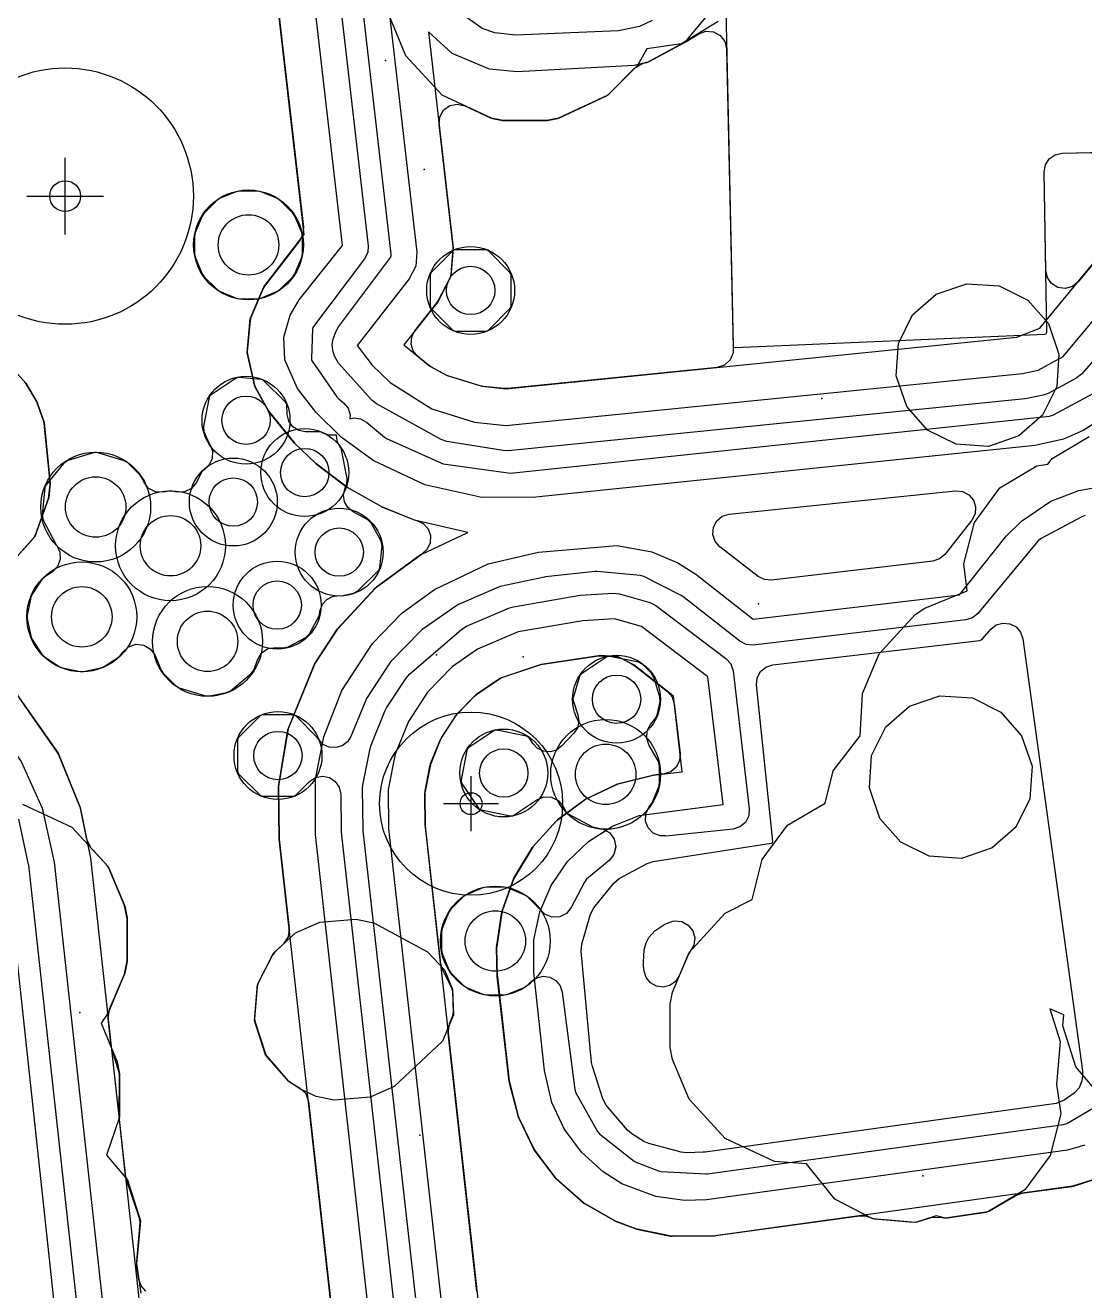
# Model space of a CAD drawing. Header units: metres. Extents: x 17722 to 17999, y 13535 to 15917.
# Drawn here: x 17841.98 to 17870.91, y 14155.43 to 14189.98 of the extents above; entities that cross this region are included whole.
import ezdxf

# ---------------------------------------------------------------- set-up
doc = ezdxf.new("R2010")
doc.units = ezdxf.units.M
for name, color, linetype in [('AI_GREENING_ALLOWED_ZONE', 4, 'Continuous'), ('AI_GREENING_EXCLUSIONS', 1, 'Continuous'), ('AI_GREENING_LAWN', 82, 'Continuous'), ('AI_GREENING_REJECTED', 6, 'Continuous'), ('AI_GREENING_SHRUBS', 92, 'Continuous'), ('AI_GREENING_TREES', 3, 'Continuous')]:
    doc.layers.add(name, color=color, linetype=linetype)

# ---------------------------------------------------------------- blocks, each defined once
blk = doc.blocks.new('AI_TREE')
for p, q in [((0, -0.3), (0, 0.3)), ((-0.3, 0), (0.3, 0))]:
    blk.add_line(p, q)
for radius in [1, 0.12]:
    blk.add_circle((0, 0), radius)
blk = doc.blocks.new('AI_SHRUB')
for radius in [1, 0.55]:
    blk.add_circle((0, 0), radius)

msp = doc.modelspace()

# ---------------------------------------------------------------- linework, layer by layer
at = {"layer": 'AI_GREENING_ALLOWED_ZONE'}
for points in [[(17847.578, 14201.8), (17849.577, 14184.471), (17849.562, 14184.28), (17849.477, 14184.109), (17848.518, 14182.863), (17848.486, 14182.81), (17848.14, 14182.003), (17848.121, 14181.927), (17848.046, 14181.077), (17848.051, 14181), (17848.246, 14180.155), (17848.27, 14180.09), (17848.617, 14179.461), (17848.642, 14179.424), (17849.317, 14178.596), (17849.337, 14178.574), (17849.905, 14178.027), (17849.928, 14178.008), (17850.767, 14177.373), (17850.795, 14177.355), (17851.706, 14176.842), (17851.734, 14176.828), (17852.597, 14176.479), (17852.634, 14176.467), (17852.67, 14176.458), (17852.849, 14176.377), (17852.983, 14176.232), (17853.051, 14176.048), (17853.042, 14175.851), (17852.958, 14175.673), (17852.812, 14175.541), (17852.775, 14175.52), (17851.569, 14174.637), (17851.533, 14174.605), (17850.524, 14173.514), (17850.498, 14173.481), (17849.893, 14172.555), (17849.87, 14172.513), (17849.162, 14170.771), (17849.148, 14170.718), (17848.897, 14169.211), (17848.893, 14169.165), (17848.917, 14167.783), (17848.919, 14167.76), (17849.19, 14165.319), (17849.161, 14165.089), (17849.031, 14164.896), (17848.793, 14164.677), (17848.74, 14164.608), (17848.342, 14163.832), (17848.316, 14163.739), (17848.245, 14162.855), (17848.257, 14162.758), (17848.531, 14161.921), (17848.578, 14161.837), (17849.139, 14161.182), (17849.201, 14161.13), (17849.473, 14160.97), (17849.639, 14160.811), (17849.716, 14160.594), (17852.776, 14133.091)], [(17871.249, 14183.602), (17870.732, 14182.977), (17870.575, 14182.85), (17870.381, 14182.796), (17870.181, 14182.824), (17870.008, 14182.927), (17869.891, 14183.091), (17869.847, 14183.287), (17869.805, 14185.979), (17869.805, 14185.979), (17869.84, 14186.17), (17869.945, 14186.334), (17870.104, 14186.445), (17870.293, 14186.487), (17876.426, 14186.628)], [(17841.533, 14175.221), (17842.212, 14175.99), (17842.259, 14176.07), (17842.615, 14177.059), (17842.629, 14177.121), (17842.659, 14177.45), (17842.658, 14177.497), (17842.499, 14179.107), (17842.486, 14179.165), (17842.308, 14179.677), (17842.287, 14179.722), (17842.009, 14180.19), (17841.98, 14180.23)], [(17854.317, 14155.41), (17853.533, 14162.464), (17853.568, 14162.712), (17853.652, 14162.912), (17853.671, 14163.014), (17853.654, 14163.597), (17853.628, 14163.701), (17853.369, 14164.216), (17853.319, 14164.385), (17852.907, 14168.09), (17852.904, 14168.14), (17852.895, 14168.977), (17852.904, 14169.077), (17853.033, 14169.746), (17853.061, 14169.84), (17853.315, 14170.463), (17853.359, 14170.548), (17853.726, 14171.109), (17853.786, 14171.183), (17854.25, 14171.662), (17854.328, 14171.727), (17854.904, 14172.118), (17855.026, 14172.179), (17856.031, 14172.516), (17856.116, 14172.536), (17857.642, 14172.764), (17857.747, 14172.768), (17858.064, 14172.748), (17858.269, 14172.69), (17858.557, 14172.535), (17858.63, 14172.488), (17859.516, 14171.793), (17859.643, 14171.644), (17859.704, 14171.458), (17859.864, 14170.094), (17859.849, 14169.899), (17859.76, 14169.725), (17859.612, 14169.599), (17859.426, 14169.539), (17859.141, 14169.506), (17859.11, 14169.5), (17858.193, 14169.273), (17858.147, 14169.257), (17857.306, 14168.862), (17857.264, 14168.836), (17856.515, 14168.284), (17856.479, 14168.251), (17855.848, 14167.557), (17855.819, 14167.517), (17855.337, 14166.714), (17855.316, 14166.67), (17855.004, 14165.795), (17854.992, 14165.748), (17854.856, 14164.824), (17854.853, 14164.781), (17854.871, 14164.023), (17854.873, 14164.001), (17855.197, 14161.154), (17855.203, 14161.12), (17855.44, 14160.193), (17855.457, 14160.146), (17855.867, 14159.299), (17855.893, 14159.257), (17856.463, 14158.505), (17856.497, 14158.469), (17857.21, 14157.841), (17857.251, 14157.812), (17858.078, 14157.336), (17858.114, 14157.319), (17858.633, 14157.123), (17858.672, 14157.112), (17859.597, 14156.922), (17859.65, 14156.917), (17860.806, 14156.931), (17860.837, 14156.933), (17864.765, 14157.476), (17864.919, 14157.474), (17865.064, 14157.425), (17865.079, 14157.417), (17865.172, 14157.39), (17866.24, 14157.298), (17866.336, 14157.309), (17866.721, 14157.431), (17866.994, 14157.439), (17867.063, 14157.422), (17867.16, 14157.417), (17868.22, 14157.573), (17868.311, 14157.606), (17869.008, 14158.023), (17869.197, 14158.089), (17870.56, 14158.278), (17870.601, 14158.287), (17871.476, 14158.562)], [(17845.27, 14155.418), (17845.146, 14155.56), (17845.084, 14155.738), (17845.03, 14156.104), (17845.027, 14156.222), (17845.121, 14157.284), (17845.108, 14157.386), (17844.743, 14158.455), (17844.719, 14158.562), (17844.551, 14160.098), (17844.548, 14160.158), (17844.56, 14161.312), (17844.548, 14161.39), (17844.351, 14162.006), (17844.331, 14162.104), (17844.247, 14162.866), (17844.284, 14163.115), (17844.688, 14164.073), (17844.703, 14164.12), (17844.758, 14164.394), (17844.763, 14164.443), (17844.763, 14165.581), (17844.758, 14165.63), (17844.703, 14165.904), (17844.688, 14165.951), (17844.261, 14166.971), (17844.215, 14167.043), (17843.785, 14167.511), (17843.663, 14167.749), (17843.487, 14168.602), (17843.474, 14168.646), (17842.892, 14170.079), (17842.865, 14170.128), (17841.751, 14171.718)]]:
    msp.add_lwpolyline(points, dxfattribs=at)
for points in [[(17853.28, 14187.275), (17853.301, 14187.485), (17853.406, 14187.667), (17853.577, 14187.79), (17853.784, 14187.832), (17853.989, 14187.785), (17854.685, 14187.459), (17854.741, 14187.441), (17855.01, 14187.386), (17855.059, 14187.381), (17856.197, 14187.381), (17856.246, 14187.386), (17856.515, 14187.441), (17856.571, 14187.459), (17857.851, 14188.058), (17857.922, 14188.109), (17858.614, 14188.809), (17858.852, 14188.944), (17858.955, 14188.969), (17859.014, 14188.992), (17859.985, 14189.516), (17859.997, 14189.523), (17860.371, 14189.753), (17860.567, 14189.823), (17860.775, 14189.807), (17860.958, 14189.707), (17861.085, 14189.542), (17861.133, 14189.339), (17861.314, 14181.183), (17861.31, 14181.183), (17861.312, 14181.038), (17861.227, 14180.846), (17861.072, 14180.705), (17860.872, 14180.641), (17855.156, 14180.064), (17855.055, 14180.064), (17854.498, 14180.121), (17854.401, 14180.141), (17853.55, 14180.403), (17853.46, 14180.441), (17853.072, 14180.651), (17852.992, 14180.704), (17852.697, 14180.946), (17852.575, 14181.095), (17852.517, 14181.279), (17852.534, 14181.471), (17852.623, 14181.643), (17853.234, 14182.414), (17853.26, 14182.455), (17853.583, 14183.083), (17853.609, 14183.176), (17853.667, 14183.88), (17853.666, 14183.929), (17853.28, 14187.275)], [(17860.949, 14175.742), (17860.82, 14175.891), (17860.759, 14176.078), (17860.775, 14176.274), (17860.865, 14176.449), (17861.016, 14176.576), (17861.204, 14176.634), (17867.385, 14177.272), (17867.578, 14177.254), (17867.75, 14177.164), (17867.875, 14177.016), (17867.933, 14176.831), (17867.917, 14176.638), (17867.829, 14176.465), (17867.095, 14175.536), (17866.947, 14175.41), (17866.761, 14175.349), (17862.357, 14174.831), (17862.165, 14174.846), (17861.992, 14174.932), (17860.949, 14175.742)], [(17859.839, 14164.024), (17859.737, 14163.869), (17859.584, 14163.762), (17859.403, 14163.718), (17859.218, 14163.744), (17859.056, 14163.835), (17858.938, 14163.98), (17858.882, 14164.157), (17858.864, 14164.306), (17858.861, 14164.4), (17858.883, 14164.734), (17858.939, 14164.932), (17859.012, 14165.071), (17859.174, 14165.253), (17859.444, 14165.437), (17859.668, 14165.52), (17859.706, 14165.525), (17859.906, 14165.507), (17860.084, 14165.412), (17860.209, 14165.255), (17860.262, 14165.061), (17860.235, 14164.862), (17860.157, 14164.732), (17860.159, 14164.731), (17860.089, 14164.622), (17859.839, 14164.024)]]:
    msp.add_lwpolyline(points, close=True, dxfattribs=at)
at = {"layer": 'AI_GREENING_EXCLUSIONS'}
for points in [[(17850.441, 14203.162), (17852.675, 14183.79), (17852.644, 14183.402), (17852.466, 14183.055), (17851.042, 14181.24), (17851.457, 14180.697), (17851.948, 14180.224), (17853.087, 14179.506), (17854.253, 14179.145), (17855.102, 14179.058), (17869.208, 14180.476), (17869.644, 14180.566), (17870.327, 14180.937), (17872.038, 14182.987)], [(17871.531, 14179.336), (17870.872, 14178.913), (17870.33, 14178.685), (17869.56, 14178.507), (17855.924, 14177.095), (17854.446, 14177.09), (17852.892, 14177.432), (17851.484, 14178.099), (17850.61, 14178.737), (17849.928, 14179.407), (17849.414, 14180.06), (17849.072, 14180.848), (17849.047, 14181.469), (17849.215, 14182.071), (17849.46, 14182.483), (17850.641, 14183.973), (17848.502, 14202.521)], [(17855.284, 14110.539), (17848.917, 14167.771), (17848.893, 14169.188), (17849.152, 14170.745), (17849.88, 14172.535), (17850.51, 14173.499), (17851.55, 14174.623), (17852.795, 14175.534), (17854.069, 14176.132), (17852.615, 14176.471), (17851.72, 14176.834), (17850.78, 14177.363), (17849.916, 14178.017), (17849.326, 14178.585), (17848.628, 14179.442), (17848.253, 14180.121), (17848.042, 14181.038), (17848.125, 14181.966), (17848.498, 14182.838), (17849.6, 14184.269), (17847.556, 14201.995)], [(17860.903, 14190.081), (17859.898, 14189.48), (17858.958, 14189.341), (17858.701, 14188.888), (17857.891, 14188.077), (17856.544, 14187.447), (17856.221, 14187.381), (17855.034, 14187.381), (17854.712, 14187.447), (17853.365, 14188.077), (17852.377, 14189.151), (17851.924, 14190.234)], [(17860.71, 14190.385), (17859.991, 14189.519), (17858.986, 14188.976), (17858.607, 14188.884), (17855.413, 14188.71), (17854.66, 14188.786), (17853.637, 14189.215), (17852.989, 14189.804), (17853.669, 14183.905), (17853.605, 14183.127), (17853.249, 14182.433), (17852.317, 14181.258), (17853.029, 14180.673), (17853.503, 14180.417), (17854.449, 14180.126), (17855.105, 14180.059), (17869.056, 14181.466), (17869.684, 14181.709), (17871.264, 14183.62)], [(17859.1, 14190.109), (17858.75, 14189.948), (17858.177, 14189.829), (17855.37, 14189.71), (17854.807, 14189.775), (17854.454, 14189.898), (17853.859, 14190.318)], [(17841.595, 14180.655), (17841.996, 14180.211), (17842.3, 14179.7), (17842.496, 14179.137), (17842.661, 14177.473), (17842.626, 14177.089), (17842.243, 14176.026), (17841.507, 14175.191)], [(17871.42, 14160.648), (17870.666, 14161.543), (17870.313, 14162.659), (17870.339, 14162.964), (17869.96, 14163.122), (17870.242, 14162.233), (17870.138, 14161.06), (17870.256, 14160.257), (17869.971, 14159.121), (17869.273, 14158.182), (17868.269, 14157.581), (17867.111, 14157.41), (17866.856, 14157.474), (17866.289, 14157.294), (17865.123, 14157.394), (17864.084, 14157.933), (17863.31, 14158.893), (17862.441, 14158.959), (17861.094, 14159.589), (17860.106, 14160.663), (17859.653, 14161.746), (17859.588, 14162.069), (17859.588, 14163.256), (17859.653, 14163.579), (17860.106, 14164.662), (17861.094, 14165.736), (17861.828, 14166.11), (17862.102, 14167.201), (17862.8, 14168.141), (17862.8, 14168.141), (17863.826, 14168.745), (17864.046, 14169.622), (17864.779, 14170.583), (17864.844, 14171.736), (17865.297, 14172.819), (17866.285, 14173.893), (17866.548, 14174.07), (17867.701, 14174.537), (17867.612, 14175.273), (17867.898, 14176.408), (17868.596, 14177.348), (17869.6, 14177.949), (17869.907, 14177.994), (17870.026, 14178.155), (17871.031, 14178.756)], [(17856.279, 14110.646), (17849.911, 14167.882), (17849.911, 14169.398), (17850.134, 14170.556), (17850.627, 14171.818), (17851.466, 14173.1), (17852.267, 14173.926), (17853.155, 14174.579), (17854.618, 14175.281), (17855.997, 14175.597), (17858.141, 14175.778), (17859.089, 14175.605), (17859.8, 14175.305), (17860.292, 14174.991), (17861.861, 14173.765), (17867.495, 14174.429), (17868.763, 14176.034), (17869.181, 14176.445), (17869.989, 14176.984), (17870.748, 14177.275), (17871.454, 14177.404)], [(17870.917, 14159.4), (17870.444, 14159.271), (17860.585, 14157.913), (17859.984, 14157.891), (17859.197, 14158), (17858.27, 14158.351), (17857.761, 14158.671), (17857.168, 14159.209), (17856.698, 14159.849), (17856.364, 14160.568), (17856.161, 14161.445), (17855.865, 14164.122), (17855.87, 14165.01), (17856.033, 14165.775), (17856.344, 14166.495), (17856.792, 14167.145), (17857.359, 14167.694), (17858.018, 14168.117), (17858.747, 14168.405), (17861.035, 14168.708), (17860.624, 14172.194), (17858.806, 14173.567), (17858.07, 14173.777), (17857.21, 14173.724), (17855.437, 14173.419), (17854.333, 14172.95), (17853.636, 14172.464), (17852.968, 14171.776), (17852.443, 14170.974), (17852.079, 14170.08), (17851.894, 14169.118), (17851.904, 14168.054), (17857.537, 14117.433)], [(17830.385, 14137.59), (17825.741, 14169.942), (17800.799, 14166.27), (17800.41, 14166.289), (17800.057, 14166.456), (17799.796, 14166.746), (17799.664, 14167.113), (17799.684, 14167.503), (17799.851, 14167.855), (17800.141, 14168.117), (17800.508, 14168.248), (17834.795, 14173.296), (17836.104, 14173.36), (17837.488, 14173.163), (17838.804, 14172.696), (17840.011, 14171.968), (17841.049, 14171.013), (17841.867, 14169.879), (17842.444, 14168.607), (17842.773, 14167.134), (17846.739, 14130.959)], [(17871.514, 14158.574), (17870.581, 14158.281), (17860.822, 14156.931), (17859.623, 14156.916), (17858.652, 14157.116), (17858.095, 14157.326), (17857.229, 14157.824), (17856.478, 14158.485), (17855.878, 14159.277), (17855.447, 14160.169), (17855.199, 14161.137), (17854.871, 14164.012), (17854.853, 14164.803), (17854.996, 14165.772), (17855.325, 14166.693), (17855.831, 14167.538), (17856.495, 14168.269), (17857.284, 14168.851), (17858.169, 14169.267), (17859.126, 14169.504), (17859.923, 14169.597), (17859.679, 14171.664), (17858.596, 14172.515), (17858.173, 14172.741), (17857.694, 14172.772), (17856.073, 14172.53), (17854.961, 14172.157), (17854.286, 14171.699), (17853.752, 14171.149), (17853.333, 14170.507), (17853.043, 14169.795), (17852.895, 14169.028), (17852.904, 14168.115), (17858.525, 14117.594)], [(17841.737, 14171.738), (17842.881, 14170.105), (17843.483, 14168.625), (17843.767, 14167.243), (17847.731, 14131.091)], [(17841.91, 14168.716), (17843.257, 14168.085), (17844.245, 14167.011), (17844.698, 14165.928), (17844.763, 14165.606), (17844.763, 14164.418), (17844.698, 14164.096), (17844.245, 14163.012), (17844.052, 14162.734), (17844.495, 14161.674), (17844.56, 14161.352), (17844.56, 14160.164), (17844.199, 14159.133), (17844.772, 14158.452), (17845.125, 14157.336), (17845.021, 14156.163), (17845.14, 14155.36)]]:
    msp.add_lwpolyline(points, dxfattribs=at)
for points in [[(17869.355, 14182.479), (17869.921, 14181.835), (17870.206, 14181.001), (17870.147, 14180.116), (17869.76, 14179.336), (17869.116, 14178.77), (17868.283, 14178.484), (17867.397, 14178.543), (17866.617, 14178.93), (17866.051, 14179.574), (17865.765, 14180.408), (17865.824, 14181.293), (17866.212, 14182.073), (17866.855, 14182.639), (17867.689, 14182.925), (17868.575, 14182.866), (17869.355, 14182.479)], [(17868.623, 14171.227), (17869.189, 14170.583), (17869.475, 14169.75), (17869.416, 14168.864), (17869.029, 14168.084), (17868.385, 14167.518), (17867.551, 14167.233), (17866.666, 14167.291), (17865.886, 14167.679), (17865.32, 14168.322), (17865.034, 14169.156), (17865.093, 14170.042), (17865.48, 14170.822), (17866.124, 14171.388), (17866.958, 14171.673), (17867.843, 14171.614), (17868.623, 14171.227)], [(17853.426, 14164.193), (17853.652, 14163.652), (17853.672, 14162.961), (17853.372, 14162.242), (17852.058, 14161.001), (17851.398, 14160.71), (17850.415, 14160.631), (17849.926, 14160.734), (17849.484, 14160.937), (17849.166, 14161.151), (17848.546, 14161.874), (17848.241, 14162.805), (17848.32, 14163.788), (17848.761, 14164.647), (17849.365, 14165.202), (17850.025, 14165.494), (17851.008, 14165.572), (17851.497, 14165.47), (17852.967, 14164.678), (17853.426, 14164.193)]]:
    msp.add_lwpolyline(points, close=True, dxfattribs=at)
at = {"layer": 'AI_GREENING_LAWN'}
for points in [[(17872.719, 14182.611), (17870.836, 14180.463), (17870.698, 14180.353), (17869.917, 14179.929), (17869.779, 14179.879), (17869.339, 14179.789), (17869.289, 14179.781), (17855.166, 14178.364), (17855.035, 14178.368), (17853.496, 14178.621), (17853.336, 14178.676), (17851.571, 14179.647), (17851.441, 14179.749), (17850.534, 14180.752), (17850.425, 14180.946), (17850.379, 14181.105), (17850.359, 14181.265), (17850.391, 14181.423), (17850.469, 14181.628), (17850.536, 14181.751), (17851.954, 14183.643), (17851.973, 14183.683), (17851.977, 14183.728), (17849.751, 14203.036)], [(17849.187, 14202.691), (17851.347, 14183.964), (17851.332, 14183.775), (17851.248, 14183.605), (17849.849, 14181.76), (17849.832, 14181.728), (17849.825, 14181.691), (17849.795, 14180.88), (17849.8, 14180.842), (17849.816, 14180.807), (17850.487, 14179.837), (17850.532, 14179.787), (17850.678, 14179.665), (17850.795, 14179.523), (17850.853, 14179.348), (17850.847, 14179.236), (17850.955, 14179.262), (17851.138, 14179.236), (17851.3, 14179.146), (17851.791, 14178.736), (17851.848, 14178.7), (17853.328, 14178.031), (17853.395, 14178.011), (17855.168, 14177.757), (17855.23, 14177.756), (17869.953, 14179.307), (17870.045, 14179.335), (17871.142, 14179.931)], [(17861.109, 14190.417), (17861.313, 14181.233), (17861.322, 14181.192), (17861.364, 14181.185), (17869.826, 14181.552), (17869.866, 14181.562), (17869.873, 14181.602), (17869.805, 14185.979), (17869.84, 14186.17), (17869.945, 14186.334), (17870.104, 14186.445), (17870.293, 14186.487), (17873.42, 14186.559)], [(17870.928, 14176.592), (17870.835, 14176.564), (17869.706, 14175.96), (17869.632, 14175.9), (17867.993, 14173.922), (17867.847, 14173.802), (17867.666, 14173.744), (17861.861, 14173.06), (17861.667, 14173.076), (17861.494, 14173.164), (17859.934, 14174.386), (17859.894, 14174.412), (17858.875, 14174.931), (17858.786, 14174.957), (17857.592, 14175.068), (17857.541, 14175.067), (17856.185, 14174.918), (17856.16, 14174.914), (17854.95, 14174.655), (17854.903, 14174.64), (17853.813, 14174.164), (17853.77, 14174.14), (17852.811, 14173.472), (17852.774, 14173.441), (17851.966, 14172.608), (17851.936, 14172.571), (17851.301, 14171.6), (17851.278, 14171.557), (17850.875, 14170.565), (17850.778, 14170.414), (17850.634, 14170.306), (17850.462, 14170.257), (17850.283, 14170.271), (17850.121, 14170.347), (17849.996, 14170.476), (17849.956, 14170.535), (17849.376, 14171.115), (17849.338, 14171.141), (17849.292, 14171.15), (17848.472, 14171.15), (17848.427, 14171.141), (17848.388, 14171.115), (17847.808, 14170.535), (17847.783, 14170.497), (17847.774, 14170.451), (17847.774, 14169.631), (17847.783, 14169.586), (17847.808, 14169.547), (17848.388, 14168.968), (17848.427, 14168.942), (17848.472, 14168.933), (17849.292, 14168.933), (17849.338, 14168.942), (17849.376, 14168.968), (17849.743, 14169.334), (17849.904, 14169.442), (17850.095, 14169.481), (17850.286, 14169.444), (17850.448, 14169.337), (17850.557, 14169.176), (17850.596, 14168.986), (17850.607, 14167.973), (17850.608, 14167.948), (17853.034, 14146.142)], [(17856.978, 14116.738), (17851.208, 14167.986), (17851.205, 14168.037), (17851.194, 14169.131), (17851.203, 14169.231), (17851.396, 14170.232), (17851.423, 14170.326), (17851.802, 14171.256), (17851.847, 14171.341), (17852.38, 14172.157), (17852.472, 14172.262), (17853.899, 14173.491), (17854.029, 14173.572), (17855.205, 14174.074), (17855.316, 14174.107), (17857.081, 14174.412), (17857.137, 14174.419), (17858.044, 14174.473), (17858.211, 14174.454), (17859.035, 14174.219), (17859.199, 14174.138), (17861.114, 14172.694), (17861.247, 14172.543), (17861.31, 14172.353), (17861.753, 14168.588), (17861.738, 14168.392), (17861.647, 14168.217), (17861.497, 14168.091), (17861.309, 14168.032), (17859.469, 14167.839), (17859.468, 14167.846), (17859.316, 14167.845), (17859.132, 14167.923), (17858.993, 14168.066), (17858.921, 14168.253), (17858.928, 14168.452), (17859.013, 14168.633), (17859.101, 14168.752), (17859.282, 14169.19), (17859.301, 14169.285), (17859.301, 14169.756), (17859.269, 14169.877), (17859.012, 14170.332), (17858.951, 14170.518), (17858.966, 14170.713), (17859.055, 14170.887), (17859.201, 14171.073), (17859.249, 14171.177), (17859.317, 14171.518), (17859.311, 14171.638), (17859.145, 14172.186), (17859.083, 14172.289), (17858.848, 14172.524), (17858.723, 14172.591), (17857.943, 14172.746), (17857.897, 14172.746), (17857.854, 14172.728), (17857.167, 14172.269), (17857.137, 14172.241), (17857.119, 14172.204), (17856.94, 14171.616), (17856.935, 14171.579), (17856.941, 14171.542), (17857.072, 14171.152), (17857.098, 14170.974), (17857.059, 14170.799), (17856.962, 14170.649), (17856.628, 14170.296), (17856.484, 14170.19), (17856.312, 14170.142), (17856.134, 14170.157), (17855.973, 14170.234), (17855.849, 14170.362), (17855.742, 14170.522), (17855.709, 14170.554), (17855.666, 14170.572), (17854.862, 14170.732), (17854.816, 14170.732), (17854.773, 14170.714), (17854.091, 14170.259), (17854.058, 14170.226), (17854.041, 14170.183), (17853.881, 14169.379), (17853.881, 14169.333), (17853.898, 14169.29), (17854.354, 14168.608), (17854.387, 14168.575), (17854.43, 14168.557), (17855.234, 14168.397), (17855.28, 14168.397), (17855.323, 14168.415), (17855.951, 14168.834), (17856.143, 14168.911), (17856.35, 14168.904), (17856.536, 14168.813), (17856.669, 14168.654), (17856.752, 14168.5), (17856.773, 14168.471), (17856.802, 14168.45), (17857.472, 14168.092), (17857.684, 14168.05), (17857.683, 14168.044), (17857.765, 14168.035), (17857.946, 14167.927), (17858.066, 14167.754), (17858.105, 14167.548), (17858.055, 14167.343), (17857.925, 14167.177), (17857.31, 14166.664), (17857.249, 14166.587), (17856.891, 14165.893), (17856.761, 14165.733), (17856.577, 14165.64), (17856.371, 14165.628), (17856.178, 14165.7), (17856.031, 14165.845), (17856.031, 14165.845), (17855.686, 14166.189), (17855.606, 14166.243), (17855.156, 14166.429), (17855.062, 14166.448), (17854.575, 14166.448), (17854.48, 14166.429), (17854.03, 14166.243), (17853.95, 14166.189), (17853.606, 14165.845), (17853.552, 14165.765), (17853.366, 14165.315), (17853.347, 14165.22), (17853.347, 14164.733), (17853.366, 14164.639), (17853.552, 14164.189), (17853.606, 14164.109), (17853.95, 14163.764), (17854.03, 14163.711), (17854.48, 14163.524), (17854.575, 14163.506), (17855.062, 14163.506), (17855.156, 14163.524), (17855.156, 14163.524), (17855.606, 14163.711), (17855.686, 14163.764), (17855.792, 14163.87), (17855.945, 14163.974), (17856.124, 14164.016), (17856.307, 14163.99), (17856.467, 14163.899), (17856.584, 14163.757), (17856.642, 14163.581), (17856.989, 14160.922), (17857.018, 14160.833), (17857.607, 14159.78), (17857.67, 14159.706), (17858.613, 14158.967), (17858.678, 14158.93), (17859.275, 14158.704), (17859.349, 14158.688), (17860.564, 14158.617), (17860.613, 14158.618), (17870.328, 14159.963), (17870.419, 14159.995), (17871.15, 14160.423)], [(17846.299, 14128.548), (17842.079, 14167.045), (17842.075, 14167.071), (17841.807, 14168.303)], [(17841.485, 14166.951), (17847.041, 14115.376)]]:
    msp.add_lwpolyline(points, dxfattribs=at)
for points in [[(17848.416, 14182.533), (17848.866, 14182.719), (17848.946, 14182.773), (17849.29, 14183.117), (17849.344, 14183.197), (17849.53, 14183.647), (17849.549, 14183.742), (17849.549, 14184.228), (17849.53, 14184.323), (17849.344, 14184.773), (17849.29, 14184.853), (17848.946, 14185.197), (17848.866, 14185.251), (17848.416, 14185.437), (17848.321, 14185.456), (17847.835, 14185.456), (17847.74, 14185.437), (17847.29, 14185.251), (17847.21, 14185.197), (17846.866, 14184.853), (17846.812, 14184.773), (17846.626, 14184.323), (17846.607, 14184.228), (17846.607, 14183.742), (17846.626, 14183.647), (17846.812, 14183.197), (17846.866, 14183.117), (17847.21, 14182.773), (17847.29, 14182.719), (17847.74, 14182.533), (17847.835, 14182.514), (17848.321, 14182.514), (17848.416, 14182.533)], [(17854.638, 14181.667), (17855.217, 14182.247), (17855.243, 14182.285), (17855.252, 14182.331), (17855.252, 14183.151), (17855.243, 14183.196), (17855.217, 14183.235), (17854.638, 14183.815), (17854.599, 14183.84), (17854.554, 14183.849), (17853.734, 14183.849), (17853.688, 14183.84), (17853.65, 14183.815), (17853.07, 14183.235), (17853.044, 14183.196), (17853.035, 14183.151), (17853.035, 14182.331), (17853.044, 14182.285), (17853.07, 14182.247), (17853.65, 14181.667), (17853.688, 14181.641), (17853.734, 14181.632), (17854.554, 14181.632), (17854.599, 14181.641), (17854.638, 14181.667)], [(17849.182, 14179.168), (17849.136, 14179.35), (17849.122, 14179.61), (17849.112, 14179.653), (17849.087, 14179.688), (17848.5, 14180.275), (17848.467, 14180.299), (17848.427, 14180.31), (17847.819, 14180.369), (17847.778, 14180.366), (17847.741, 14180.35), (17847.054, 14179.891), (17847.021, 14179.858), (17847.003, 14179.815), (17846.848, 14179.035), (17846.862, 14178.894), (17846.991, 14178.582), (17847.01, 14178.556), (17847.093, 14178.361), (17847.089, 14178.149), (17846.996, 14177.958), (17846.876, 14177.858), (17846.879, 14177.853), (17846.818, 14177.809), (17846.796, 14177.778), (17846.654, 14177.501), (17846.519, 14177.337), (17846.328, 14177.244), (17846.115, 14177.238), (17845.996, 14177.261), (17845.9, 14177.261), (17845.768, 14177.234), (17845.541, 14177.24), (17845.341, 14177.346), (17845.208, 14177.53), (17845.172, 14177.616), (17845.118, 14177.694), (17844.783, 14178.03), (17844.68, 14178.092), (17843.941, 14178.316), (17843.906, 14178.321), (17843.87, 14178.316), (17843.143, 14178.096), (17843.025, 14178.017), (17842.543, 14177.429), (17842.525, 14177.399), (17842.516, 14177.364), (17842.442, 14176.608), (17842.469, 14176.469), (17842.828, 14175.799), (17842.845, 14175.775), (17842.93, 14175.592), (17842.936, 14175.391), (17842.863, 14175.204), (17842.722, 14175.061), (17842.506, 14174.917), (17842.438, 14174.849), (17842.168, 14174.444), (17842.131, 14174.355), (17842.036, 14173.878), (17842.036, 14173.781), (17842.131, 14173.304), (17842.168, 14173.214), (17842.438, 14172.81), (17842.506, 14172.741), (17842.911, 14172.471), (17843, 14172.434), (17843.478, 14172.339), (17843.574, 14172.339), (17844.052, 14172.434), (17844.141, 14172.471), (17844.546, 14172.741), (17844.614, 14172.81), (17844.649, 14172.862), (17844.803, 14173.01), (17845.006, 14173.08), (17845.219, 14173.059), (17845.404, 14172.951), (17845.527, 14172.775), (17845.694, 14172.371), (17845.748, 14172.29), (17846.083, 14171.955), (17846.186, 14171.893), (17846.901, 14171.676), (17847.021, 14171.671), (17847.474, 14171.761), (17847.582, 14171.812), (17848.154, 14172.281), (17848.23, 14172.391), (17848.321, 14172.658), (17848.436, 14172.845), (17848.619, 14172.965), (17848.836, 14172.995), (17849.023, 14172.979), (17849.159, 14173.007), (17849.644, 14173.266), (17849.745, 14173.367), (17850.004, 14173.853), (17850.038, 14174.012), (17850.102, 14174.173), (17850.218, 14174.302), (17850.371, 14174.384), (17850.542, 14174.409), (17850.611, 14174.407), (17850.942, 14174.472), (17851.067, 14174.539), (17851.634, 14175.106), (17851.657, 14175.139), (17851.668, 14175.179), (17851.725, 14175.756), (17851.697, 14175.895), (17851.439, 14176.379), (17851.338, 14176.479), (17850.932, 14176.696), (17850.789, 14176.811), (17850.697, 14176.969), (17850.668, 14177.15), (17850.706, 14177.329), (17850.762, 14177.465), (17850.776, 14177.606), (17850.62, 14178.392), (17850.605, 14178.431), (17850.6, 14178.436), (17850.508, 14178.596), (17850.479, 14178.779), (17850.484, 14178.8), (17850.469, 14178.794), (17850.285, 14178.787), (17850.111, 14178.846), (17850.07, 14178.869), (17850.03, 14178.877), (17849.634, 14178.878), (17849.45, 14178.913), (17849.291, 14179.015), (17849.182, 14179.168)], [(17861.952, 14171.971), (17861.97, 14172.163), (17862.059, 14172.335), (17862.207, 14172.459), (17862.391, 14172.519), (17868.042, 14173.186), (17868.084, 14173.199), (17868.118, 14173.226), (17868.347, 14173.49), (17868.496, 14173.608), (17868.678, 14173.661), (17868.867, 14173.642), (17869.035, 14173.555), (17869.159, 14173.411), (17869.22, 14173.231), (17870.851, 14161.434), (17870.85, 14161.291), (17870.83, 14161.157), (17870.762, 14160.971), (17870.627, 14160.825), (17870.351, 14160.628), (17870.129, 14160.54), (17860.546, 14159.215), (17860.497, 14159.211), (17860.041, 14159.194), (17859.893, 14159.21), (17859.01, 14159.448), (17858.873, 14159.507), (17858.543, 14159.715), (17858.43, 14159.812), (17857.847, 14160.491), (17857.75, 14160.664), (17857.468, 14161.551), (17857.447, 14161.656), (17857.162, 14164.703), (17857.18, 14164.89), (17857.42, 14165.712), (17857.51, 14165.886), (17858.051, 14166.557), (17858.202, 14166.682), (17858.961, 14167.096), (17859.124, 14167.151), (17862.349, 14167.646), (17862.388, 14167.66), (17862.392, 14167.701), (17861.952, 14171.971)]]:
    msp.add_lwpolyline(points, close=True, dxfattribs=at)
at = {"layer": 'AI_GREENING_REJECTED'}
for p in [(17851.82, 14189.02), (17852.87, 14186.04), (17863.73, 14179.79), (17862, 14174.18), (17853.21, 14172.79), (17855.58, 14172.74), (17843.47, 14163.03), (17852.76, 14159.68), (17866.49, 14158.57)]:
    msp.add_point(p, dxfattribs=at)

# ---------------------------------------------------------------- block references
at = {"layer": 'AI_GREENING_SHRUBS'}
for p, xscale, yscale in [((17848.078, 14183.985), 1.5, 1.5), ((17854.144, 14182.741), 1.2, 1.2), ((17848.011, 14179.197), 1.2, 1.2), ((17849.614, 14177.768), 1.2, 1.2), ((17843.906, 14176.827), 1.5, 1.5), ((17847.663, 14176.964), 1.2, 1.2), ((17845.948, 14175.77), 1.5, 1.5), ((17850.555, 14175.596), 1.2, 1.2), ((17848.861, 14174.15), 1.2, 1.2), ((17843.526, 14173.829), 1.5, 1.5), ((17846.96, 14173.159), 1.5, 1.5), ((17858.129, 14171.579), 1.2, 1.2), ((17848.882, 14170.041), 1.2, 1.2), ((17857.83, 14169.528), 1.5, 1.5), ((17855.048, 14169.565), 1.2, 1.2), ((17854.818, 14164.977), 1.5, 1.5)]:
    msp.add_blockref('AI_SHRUB', p, dxfattribs=dict(at, xscale=xscale, yscale=yscale))
at = {"layer": 'AI_GREENING_TREES'}
for p, xscale, yscale in [((17843.072, 14185.317), 3.5, 3.5), ((17854.156, 14168.728), 2.5, 2.5)]:
    msp.add_blockref('AI_TREE', p, dxfattribs=dict(at, xscale=xscale, yscale=yscale))

doc.saveas('drawing.dxf')
